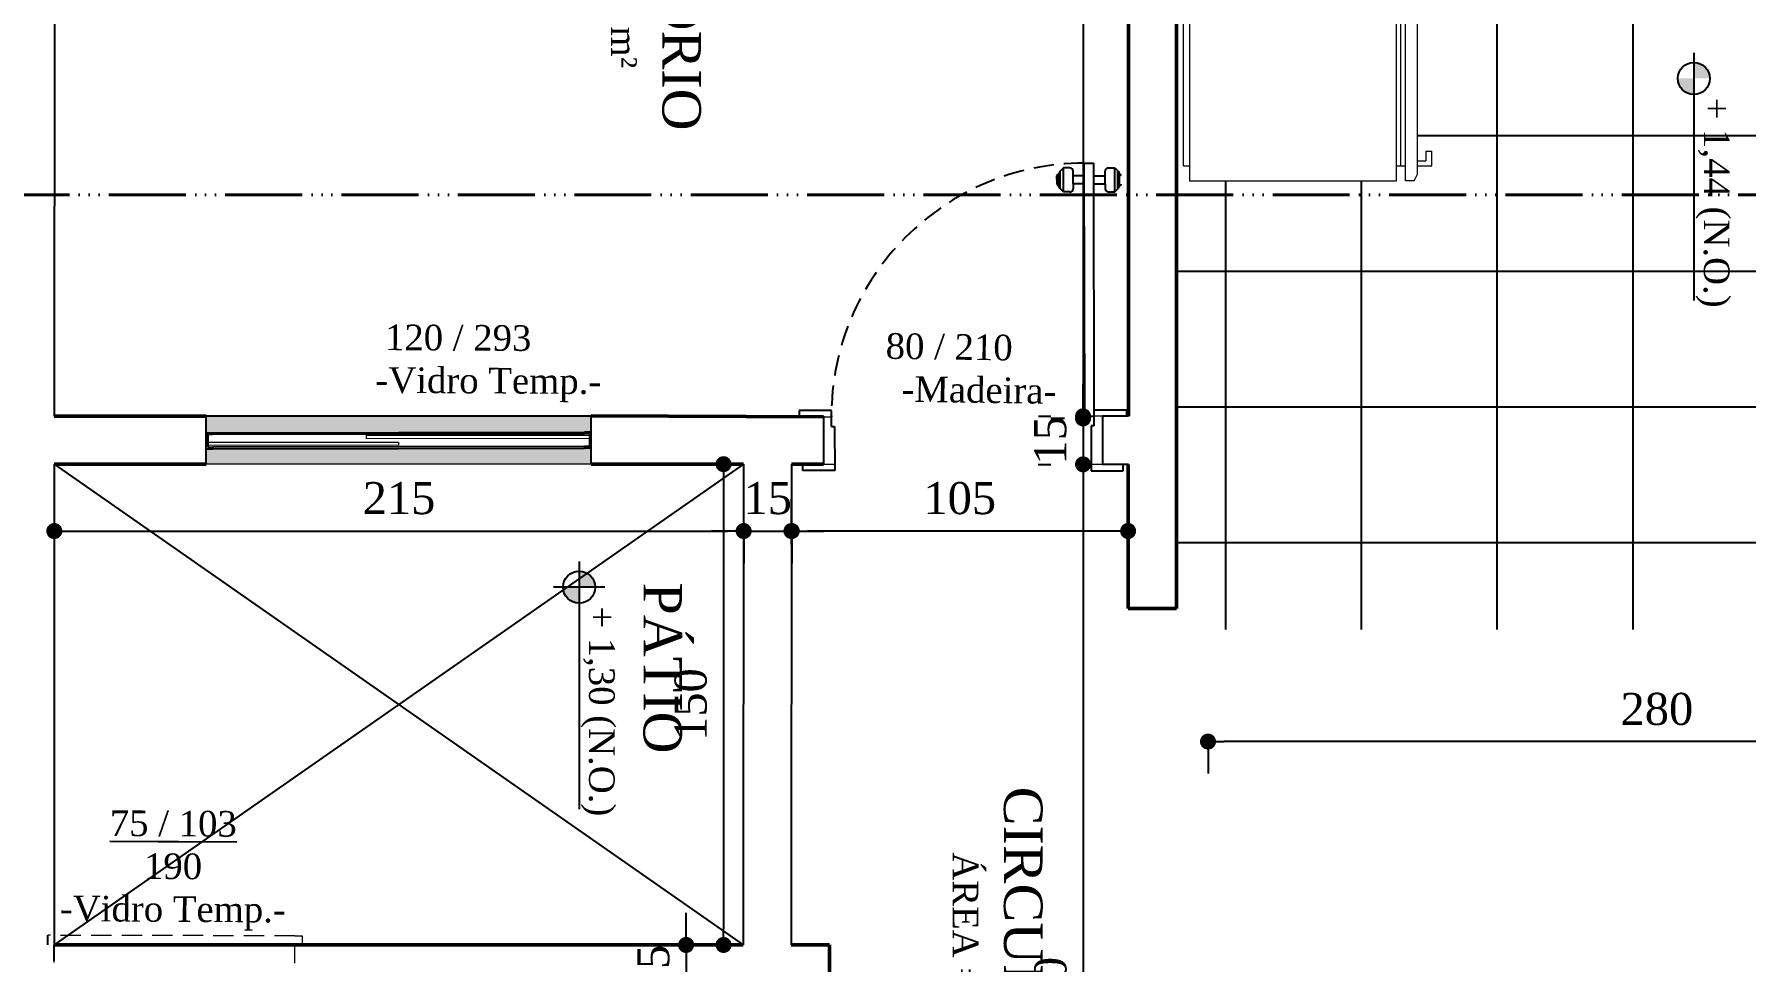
# Model space of a CAD drawing. Header units: centimetres. Extents: x -48696 to 156237, y -5617 to 29024.
# Drawn here: x -19625 to -19092, y 20099 to 20388 of the extents above; entities that cross this region are included whole.
import ezdxf

# ---------------------------------------------------------------- set-up
doc = ezdxf.new("R2010")
doc.units = ezdxf.units.CM
doc.linetypes.add('ACAD_ISO06W100', pattern=[36, 24, -3, 0, -3, 0, -3, 0, -3])
doc.linetypes.add('HIDDEN', pattern=[9.525, 6.35, -3.175])
doc.layers.add('A0 BV', color=7, linetype='Continuous', plot=False)
for name, color, linetype in [('ACESSORIOS', 2, 'Continuous'), ('Hachuria - Moveis', 1, 'Continuous'), ('Piso', 55, 'Continuous'), ('PN010', 1, 'Continuous'), ('PORTAS', 3, 'Continuous'), ('Portas-Cotas', 2, 'Continuous'), ('Portas-Projeção', 55, 'HIDDEN'), ('Projeção Janela - Viga', 1, 'HIDDEN'), ('Texto', 2, 'Continuous')]:
    doc.layers.add(name, color=color, linetype=linetype)
for name, color, linetype, lineweight in [('Corte Planta', 4, 'ACAD_ISO06W100', 40), ('Hachura', 1, 'Continuous', 9), ('Parede Baixa', 5, 'Continuous', 50), ('Pilares Sub-solo', 7, 'Continuous', 70), ('Pisos Externos', 15, 'Continuous', 9), ('Portas - Janelas', 2, 'Continuous', 20), ('Projeção Viga', 1, 'HIDDEN', 9)]:
    doc.layers.add(name, color=color, linetype=linetype, lineweight=lineweight)
doc.styles.add('Valéria', font='romantic.ttf', dxfattribs={"height": 10})
doc.dimstyles.new('Cota - 50', dxfattribs={"dimtxt": 10, "dimasz": 5, "dimexe": 10, "dimexo": 20, "dimgap": 5, "dimtad": 1, "dimtxsty": 'Valéria', "dimblk": 'DOT', "dimcen": 0, "dimclrd": 12, "dimclre": 12, "dimclrt": 2, "dimazin": 2, "dimtfac": 1, "dimtix": 1, "dimtmove": 0, "dimatfit": 3, "dimldrblk": 'DOT', "dimfxl": 1, "dimarcsym": 0})

# ---------------------------------------------------------------- blocks, each defined once
blk = doc.blocks.new('gel')
at = {"layer": 'Hachura'}
for p, q in [((33208.79, 7048.49), (33127.79, 7048.49)), ((33127.79, 7048.49), (33127.79, 6977.99)), ((33132.79, 7050.49), (33203.79, 7050.49)), ((33132.79, 7050.49), (33132.79, 7048.49)), ((33203.79, 7050.49), (33203.79, 7048.49)), ((33208.79, 7039.49), (33208.79, 7048.49)), ((33208.79, 6977.99), (33208.79, 7039.49)), ((33127.79, 6977.99), (33132.79, 6977.99)), ((33132.79, 6977.99), (33203.79, 6977.99)), ((33132.79, 6977.99), (33132.79, 6974.99)), ((33132.79, 6976.49), (33203.79, 6976.49)), ((33203.79, 6977.99), (33208.79, 6977.99)), ((33203.79, 6977.99), (33203.79, 6974.99)), ((33127.79, 6971.99), (33127.79, 6974.99)), ((33127.79, 6974.99), (33208.79, 6974.99)), ((33127.79, 6971.99), (33129.79, 6970.99)), ((33206.79, 6970.99), (33129.79, 6970.99)), ((33134.51, 6970.99), (33134.51, 6967.99)), ((33206.79, 6970.99), (33208.79, 6971.99)), ((33208.79, 6974.99), (33208.79, 6971.99)), ((33132.79, 6965.99), (33137.79, 6965.99)), ((33137.79, 6967.99), (33134.51, 6967.99)), ((33137.79, 6967.99), (33137.79, 6965.99))]:
    blk.add_line(p, q, dxfattribs=at)
blk.add_lwpolyline([(33132.81, 6970.99), (33132.79, 6968.99), (33132.79, 6965.99)], dxfattribs=at)
blk = doc.blocks.new('_Dot')
at = {"color": 0, "linetype": 'ByBlock', "lineweight": -2}
blk.add_line((-0.5, 0), (-1, 0), dxfattribs=at)
at = {"color": 0, "linetype": 'ByBlock', "const_width": 0.5}
blk.add_lwpolyline([(-0.25, 0, 1), (0.25, 0, 1)], format="xyb", close=True, dxfattribs=at)
blk = doc.blocks.new('*D964')
at = {"color": 12, "lineweight": -2, "transparency": 16777216}
for p, q in [((-19419.27, 20253.95), (-19420.45, 20253.95)), ((-19410.45, 20248.95), (-19410.45, 20108.96)), ((-19419.27, 20103.96), (-19420.45, 20103.96))]:
    blk.add_line(p, q, dxfattribs=at)
at = {"layer": 'Defpoints', "color": 0, "transparency": 16777216}
for p in [(-19399.27, 20253.95), (-19410.45, 20103.96), (-19399.27, 20103.96)]:
    blk.add_point(p, dxfattribs=at)
at = {"color": 12, "lineweight": -2, "transparency": 16777216, "xscale": 5, "yscale": 5, "zscale": 5}
for p, rotation in [((-19410.45, 20253.95), 90), ((-19410.45, 20103.96), 270)]:
    blk.add_blockref('_Dot', p, dxfattribs=dict(at, rotation=rotation))
at = {"color": 2, "transparency": 16777216, "insert": (-19420.65, 20178.95), "char_height": 10, "attachment_point": 5, "rotation": 90, "style": 'Valéria'}
blk.add_mtext('150', dxfattribs=at)
blk = doc.blocks.new('*D965')
at = {"color": 12, "lineweight": -2, "transparency": 16777216}
for p, q in [((-19422.12, 20108.95), (-19422.12, 20113.95)), ((-19424.31, 20103.95), (-19432.12, 20103.95)), ((-19422.12, 20103.95), (-19422.12, 20088.95)), ((-19419.31, 20088.95), (-19432.12, 20088.95)), ((-19422.12, 20083.95), (-19422.12, 20078.95))]:
    blk.add_line(p, q, dxfattribs=at)
at = {"layer": 'Defpoints', "color": 0, "transparency": 16777216}
for p in [(-19404.31, 20103.95), (-19422.12, 20088.95), (-19399.31, 20088.95)]:
    blk.add_point(p, dxfattribs=at)
at = {"color": 12, "lineweight": -2, "transparency": 16777216, "xscale": 5, "yscale": 5, "zscale": 5}
for p, rotation in [((-19422.12, 20103.95), 270), ((-19422.12, 20088.95), 90)]:
    blk.add_blockref('_Dot', p, dxfattribs=dict(at, rotation=rotation))
at = {"color": 2, "transparency": 16777216, "insert": (-19432.31, 20096.45), "char_height": 10, "attachment_point": 5, "rotation": 90, "style": 'Valéria'}
blk.add_mtext('15', dxfattribs=at)
blk = doc.blocks.new('*D970')
at = {"color": 12, "lineweight": -2, "transparency": 16777216}
for p, q in [((-19259.35, 20167.33), (-19259.35, 20157.41)), ((-18984.35, 20167.41), (-19254.35, 20167.41)), ((-18979.35, 20167.33), (-18979.35, 20157.41))]:
    blk.add_line(p, q, dxfattribs=at)
at = {"layer": 'Defpoints', "color": 0, "transparency": 16777216}
for p in [(-19259.35, 20187.33), (-18979.35, 20187.33), (-19259.35, 20167.41)]:
    blk.add_point(p, dxfattribs=at)
at = {"color": 12, "lineweight": -2, "transparency": 16777216, "xscale": 5, "yscale": 5, "zscale": 5, "rotation": 180}
blk.add_blockref('_Dot', (-19259.35, 20167.41), dxfattribs=at)
at = {"color": 12, "lineweight": -2, "transparency": 16777216, "xscale": 5, "yscale": 5, "zscale": 5}
blk.add_blockref('_Dot', (-18979.35, 20167.41), dxfattribs=at)
at = {"color": 2, "transparency": 16777216, "insert": (-19119.35, 20177.52), "char_height": 10, "attachment_point": 5, "style": 'Valéria'}
blk.add_mtext('280', dxfattribs=at)
blk = doc.blocks.new('*D1186')
at = {"layer": 'A0 BV', "color": 12, "lineweight": -2, "transparency": 16777216}
for p, q in [((-19304.09, 20540.21), (-19308.33, 20540.21)), ((-19298.33, 20535.21), (-19298.33, 20273.21)), ((-19304.09, 20268.21), (-19308.33, 20268.21))]:
    blk.add_line(p, q, dxfattribs=at)
at = {"layer": 'Defpoints', "color": 0, "transparency": 16777216}
for p in [(-19284.09, 20540.21), (-19298.33, 20268.21), (-19284.09, 20268.21)]:
    blk.add_point(p, dxfattribs=at)
at = {"layer": 'A0 BV', "color": 12, "lineweight": -2, "transparency": 16777216, "xscale": 5, "yscale": 5, "zscale": 5}
for p, rotation in [((-19298.33, 20540.21), 90), ((-19298.33, 20268.21), 270)]:
    blk.add_blockref('_Dot', p, dxfattribs=dict(at, rotation=rotation))
at = {"layer": 'A0 BV', "color": 2, "transparency": 16777216, "insert": (-19308.43, 20404.21), "char_height": 10, "attachment_point": 5, "rotation": 90, "style": 'Valéria'}
blk.add_mtext('272', dxfattribs=at)
blk = doc.blocks.new('*D1187')
at = {"layer": 'A0 BV', "color": 12, "lineweight": -2, "transparency": 16777216}
for p, q in [((-19298.32, 20273.89), (-19298.32, 20278.89)), ((-19312.26, 20268.89), (-19308.32, 20268.89)), ((-19298.32, 20268.89), (-19298.32, 20253.89)), ((-19312.29, 20253.89), (-19308.32, 20253.89)), ((-19298.32, 20248.89), (-19298.32, 20243.89))]:
    blk.add_line(p, q, dxfattribs=at)
at = {"layer": 'Defpoints', "color": 0, "transparency": 16777216}
for p in [(-19292.26, 20268.89), (-19298.32, 20253.89), (-19292.29, 20253.89)]:
    blk.add_point(p, dxfattribs=at)
at = {"layer": 'A0 BV', "color": 12, "lineweight": -2, "transparency": 16777216, "xscale": 5, "yscale": 5, "zscale": 5}
for p, rotation in [((-19298.32, 20268.89), 270), ((-19298.32, 20253.89), 90)]:
    blk.add_blockref('_Dot', p, dxfattribs=dict(at, rotation=rotation))
at = {"layer": 'A0 BV', "color": 2, "transparency": 16777216, "insert": (-19308.51, 20261.39), "char_height": 10, "attachment_point": 5, "rotation": 90, "style": 'Valéria'}
blk.add_mtext('15', dxfattribs=at)
blk = doc.blocks.new('*D1188')
at = {"layer": 'A0 BV', "color": 12, "lineweight": -2, "transparency": 16777216}
for p, q in [((-19312.29, 20253.89), (-19308.32, 20253.89)), ((-19298.32, 20248.89), (-19298.32, 19928.89)), ((-19303.36, 19923.89), (-19308.32, 19923.89))]:
    blk.add_line(p, q, dxfattribs=at)
at = {"layer": 'Defpoints', "color": 0, "transparency": 16777216}
for p in [(-19292.29, 20253.89), (-19298.32, 19923.89), (-19283.36, 19923.89)]:
    blk.add_point(p, dxfattribs=at)
at = {"layer": 'A0 BV', "color": 12, "lineweight": -2, "transparency": 16777216, "xscale": 5, "yscale": 5, "zscale": 5}
for p, rotation in [((-19298.32, 20253.89), 90), ((-19298.32, 19923.89), 270)]:
    blk.add_blockref('_Dot', p, dxfattribs=dict(at, rotation=rotation))
at = {"layer": 'A0 BV', "color": 2, "transparency": 16777216, "insert": (-19308.43, 20088.89), "char_height": 10, "attachment_point": 5, "rotation": 90, "style": 'Valéria'}
blk.add_mtext('330', dxfattribs=at)
blk = doc.blocks.new('*D1191')
at = {"layer": 'A0 BV', "color": 12, "lineweight": -2, "transparency": 16777216}
for p, q in [((-19389.27, 20228.92), (-19389.27, 20243.09)), ((-19284.27, 20228.89), (-19284.27, 20243.09)), ((-19289.27, 20233.09), (-19384.27, 20233.09))]:
    blk.add_line(p, q, dxfattribs=at)
at = {"layer": 'Defpoints', "color": 0, "transparency": 16777216}
for p in [(-19389.27, 20233.09), (-19389.27, 20208.92), (-19284.27, 20208.89)]:
    blk.add_point(p, dxfattribs=at)
at = {"layer": 'A0 BV', "color": 12, "lineweight": -2, "transparency": 16777216, "xscale": 5, "yscale": 5, "zscale": 5, "rotation": 180}
blk.add_blockref('_Dot', (-19389.27, 20233.09), dxfattribs=at)
at = {"layer": 'A0 BV', "color": 12, "lineweight": -2, "transparency": 16777216, "xscale": 5, "yscale": 5, "zscale": 5}
blk.add_blockref('_Dot', (-19284.27, 20233.09), dxfattribs=at)
at = {"layer": 'A0 BV', "color": 2, "transparency": 16777216, "insert": (-19336.77, 20243.29), "char_height": 10, "attachment_point": 5, "style": 'Valéria'}
blk.add_mtext('105', dxfattribs=at)
blk = doc.blocks.new('*D1192')
at = {"layer": 'A0 BV', "color": 12, "lineweight": -2, "transparency": 16777216}
for p, q in [((-19619.17, 20233.95), (-19619.17, 20223.09)), ((-19614.17, 20233.09), (-19409.17, 20233.09)), ((-19404.17, 20233.89), (-19404.17, 20223.09))]:
    blk.add_line(p, q, dxfattribs=at)
at = {"layer": 'Defpoints', "color": 0, "transparency": 16777216}
for p in [(-19619.17, 20253.95), (-19404.17, 20253.89), (-19404.17, 20233.09)]:
    blk.add_point(p, dxfattribs=at)
at = {"layer": 'A0 BV', "color": 12, "lineweight": -2, "transparency": 16777216, "xscale": 5, "yscale": 5, "zscale": 5, "rotation": 180}
blk.add_blockref('_Dot', (-19619.17, 20233.09), dxfattribs=at)
at = {"layer": 'A0 BV', "color": 12, "lineweight": -2, "transparency": 16777216, "xscale": 5, "yscale": 5, "zscale": 5}
blk.add_blockref('_Dot', (-19404.17, 20233.09), dxfattribs=at)
at = {"layer": 'A0 BV', "color": 2, "transparency": 16777216, "insert": (-19511.67, 20243.29), "char_height": 10, "attachment_point": 5, "style": 'Valéria'}
blk.add_mtext('215', dxfattribs=at)
blk = doc.blocks.new('*D1193')
at = {"layer": 'A0 BV', "color": 12, "lineweight": -2, "transparency": 16777216}
for p, q in [((-19409.17, 20233.09), (-19414.17, 20233.09)), ((-19404.17, 20233.89), (-19404.17, 20223.09)), ((-19404.17, 20233.09), (-19389.17, 20233.09)), ((-19389.17, 20233.89), (-19389.17, 20223.09)), ((-19384.17, 20233.09), (-19379.17, 20233.09))]:
    blk.add_line(p, q, dxfattribs=at)
at = {"layer": 'Defpoints', "color": 0, "transparency": 16777216}
for p in [(-19404.17, 20253.89), (-19389.17, 20253.89), (-19389.17, 20233.09)]:
    blk.add_point(p, dxfattribs=at)
at = {"layer": 'A0 BV', "color": 12, "lineweight": -2, "transparency": 16777216, "xscale": 5, "yscale": 5, "zscale": 5}
blk.add_blockref('_Dot', (-19404.17, 20233.09), dxfattribs=at)
at = {"layer": 'A0 BV', "color": 12, "lineweight": -2, "transparency": 16777216, "xscale": 5, "yscale": 5, "zscale": 5, "rotation": 180}
blk.add_blockref('_Dot', (-19389.17, 20233.09), dxfattribs=at)
at = {"layer": 'A0 BV', "color": 2, "transparency": 16777216, "insert": (-19396.67, 20243.29), "char_height": 10, "attachment_point": 5, "style": 'Valéria'}
blk.add_mtext('15', dxfattribs=at)

msp = doc.modelspace()

# ---------------------------------------------------------------- hatches: boundary and pattern name
at = {"layer": 'Piso'}
h = msp.add_hatch(dxfattribs=at)
h.set_pattern_fill('ANSI37', color=256, scale=13.333333, angle=-45)
h.set_pattern_definition([(360, (-32250.16, 3888.79), (3e-14, 42.33333), []), (90, (-32250.16, 3888.79), (-42.33333, 3e-14), [])])
h.paths.add_polyline_path([(-18939.19033, 20202.32527), (-18939.19033, 20346.37527), (-18999.09204, 20346.37527), (-18999.09204, 20480.34271), (-19049.09204, 20480.35725), (-19049.07459, 20540.35725), (-19052.02471, 20540.35725), (-19052.02471, 20471.09809), (-19060.32871, 20471.09809), (-19060.32871, 20469.02209), (-19123.64671, 20469.02209), (-19123.64671, 20471.09809), (-19131.95071, 20471.61709), (-19131.93071, 20540.38134), (-19134.25363, 20540.38202), (-19134.27108, 20480.38202), (-19269.18222, 20480.42125), (-19269.18222, 20411.94237), (-19265.16257, 20411.94237), (-19265.16257, 20416.64462), (-19195.03757, 20416.64462), (-19194.1209, 20414.81129), (-19194.1209, 20348.54985), (-19191.3709, 20348.54985), (-19191.3709, 20351.56129), (-19189.53757, 20351.56129), (-19189.53757, 20346.97796), (-19194.1209, 20346.97796), (-19194.1209, 20344.22796), (-19195.03757, 20342.39462), (-19269.18222, 20342.39462), (-19269.18222, 20202.32527)])
at = {"layer": 'Pisos Externos'}
h = msp.add_hatch(dxfattribs=at)
h.set_pattern_fill('AR-SAND', color=256, scale=0.05, angle=135.0885755)
h.set_pattern_definition([(172.5885755, (-83631.5908, 13391.5495), (-1.67100301, -1.78949214), [0, -1.9304, 0, -2.159, 0, -2.06375]), (142.5885755, (-83631.5908, 13391.5495), (-4.12219834, -0.95142842), [0, -1.0414, 0, -1.7399, 0, -0.66675]), (102.5885755, (-83630.4845, 13390.4466), (-2.80597368, 2.78716461), [0, -0.635, 0, -2.286, 0, -2.9845]), (92.5885755, (-83630.4845, 13390.4466), (-3.49070464, 1.90601143), [0, -0.3175, 0, -1.4986, 0, -1.7145])])
h.paths.add_polyline_path([(-19451.78973, 20268.95303), (-19571.78959, 20268.76751), (-19571.78186, 20263.76752), (-19569.78186, 20263.77061), (-19453.782, 20263.94994), (-19451.782, 20263.95303)])
h.paths.add_polyline_path([(-19451.77427, 20258.95304), (-19453.77427, 20258.94995), (-19569.77413, 20258.77062), (-19571.77413, 20258.76753), (-19571.7664, 20253.76753), (-19451.76654, 20253.95304)])
at = {"layer": 'Portas - Janelas'}
h = msp.add_hatch(color=256, dxfattribs=at)
edge = h.paths.add_edge_path()
edge.add_arc((-19107.81365, 20374.28519), 5, 0, 90)
edge.add_line((-19107.81365, 20379.28519), (-19107.81365, 20374.28519))
edge.add_line((-19107.81365, 20374.28519), (-19102.81365, 20374.28519))
edge = h.paths.add_edge_path()
edge.add_arc((-19107.81365, 20374.28519), 5, 180, 270)
edge.add_line((-19107.81365, 20369.28519), (-19107.81365, 20374.28519))
edge.add_line((-19107.81365, 20374.28519), (-19112.81365, 20374.28519))
h = msp.add_hatch(color=256, dxfattribs=at)
edge = h.paths.add_edge_path()
edge.add_arc((-19455.49482, 20215.58894), 5, 0, 90)
edge.add_line((-19455.49482, 20220.58894), (-19455.49482, 20215.58894))
edge.add_line((-19455.49482, 20215.58894), (-19450.49482, 20215.58894))
edge = h.paths.add_edge_path()
edge.add_arc((-19455.49482, 20215.58894), 5, 180, 270)
edge.add_line((-19455.49482, 20210.58894), (-19455.49482, 20215.58894))
edge.add_line((-19455.49482, 20215.58894), (-19460.49482, 20215.58894))

# ---------------------------------------------------------------- linework, layer by layer
at = {"color": 5}
for p, q in [((-19619.09207, 20540.31073), (-19619.17098, 20268.95304)), ((-19571.76654, 20253.97315), (-19571.76402, 20268.98404)), ((-19451.76654, 20253.95304), (-19451.76402, 20268.98404)), ((-19404.26364, 20268.89634), (-19404.26365, 20268.88907)), ((-19389.26364, 20268.89198), (-19389.26365, 20268.88907)), ((-19379.26365, 20268.88907), (-19379.26799, 20253.95304)), ((-19284.18222, 20268.88907), (-19292.28017, 20268.88907)), ((-19292.26364, 20268.8914), (-19292.268, 20253.88907)), ((-19619.17349, 20253.95304), (-19619.21711, 20103.95566)), ((-19404.26799, 20253.95304), (-19404.31161, 20103.95304)), ((-19389.26799, 20253.95304), (-19389.31161, 20103.95304)), ((-19284.18222, 20253.88907), (-19292.28017, 20253.88907)), ((-19619.22147, 20098.95304), (-19619.21711, 20103.95566))]:
    msp.add_line(p, q, dxfattribs=at)
at = {"layer": 'ACESSORIOS'}
for p, q in [((-19284.81438, 20270.90277), (-19284.81438, 20268.88907)), ((-19285.78877, 20251.90096), (-19285.78877, 20253.88907))]:
    msp.add_line(p, q, dxfattribs=at)
at = {"layer": 'Corte Planta'}
msp.add_line((-18126.17032, 20337.95322), (-21184.70429, 20337.95322), dxfattribs=at)
at = {"layer": 'Hachura'}
for points in [[(-19571.27722, 20260.7683), (-19511.77729, 20260.86028), (-19511.77574, 20259.86028)], [(-19511.77574, 20259.86028), (-19571.27567, 20259.7683)], [(-19452.27891, 20261.95226), (-19521.77882, 20261.84482), (-19521.78037, 20262.84482), (-19452.28045, 20262.95226)]]:
    msp.add_lwpolyline(points, dxfattribs=at)
at = {"layer": 'Hachuria - Moveis'}
for p, q in [((-19571.78186, 20263.76752), (-19569.78186, 20263.77061)), ((-19571.28108, 20263.26829), (-19569.78109, 20263.27061)), ((-19571.28108, 20263.26829), (-19571.2749, 20259.2683)), ((-19569.78109, 20263.27061), (-19569.78186, 20263.77061)), ((-19451.782, 20263.95303), (-19453.782, 20263.94994)), ((-19453.78122, 20263.44994), (-19453.782, 20263.94994)), ((-19452.28123, 20263.45226), (-19453.78122, 20263.44994)), ((-19452.28123, 20263.45226), (-19452.27504, 20259.45226)), ((-19571.77413, 20258.76753), (-19569.77413, 20258.77062)), ((-19571.2749, 20259.2683), (-19569.7749, 20259.27062)), ((-19569.7749, 20259.27062), (-19569.77413, 20258.77062)), ((-19452.27504, 20259.45226), (-19453.77504, 20259.44994)), ((-19453.77504, 20259.44994), (-19453.77427, 20258.94995)), ((-19451.77427, 20258.95304), (-19453.77427, 20258.94995))]:
    msp.add_line(p, q, dxfattribs=at)
for centre in [(-19107.81365, 20374.28519), (-19455.49482, 20215.58894)]:
    msp.add_circle(centre, 5, dxfattribs=at)
at = {"layer": 'Parede Baixa'}
for p, q in [((-19284.18222, 20268.88907), (-19284.18222, 20540.31073)), ((-19269.18222, 20208.88907), (-19269.18222, 20540.42125)), ((-19571.76403, 20268.95304), (-19619.17098, 20268.96683)), ((-19451.76402, 20268.98404), (-19379.26369, 20268.73001)), ((-19571.76654, 20253.97315), (-19619.17348, 20253.98693)), ((-19404.26799, 20253.95304), (-19451.76654, 20253.95304)), ((-19379.26799, 20253.95304), (-19389.26799, 20253.95304)), ((-19284.26655, 20253.88907), (-19284.26655, 20208.88907)), ((-19269.18222, 20208.88907), (-19284.26655, 20208.88907)), ((-19404.31161, 20103.95304), (-19619.22147, 20103.95304)), ((-19377.35085, 20103.95304), (-19389.31161, 20103.95304)), ((-19377.35085, 20078.95304), (-19377.35085, 20103.95304))]:
    msp.add_line(p, q, dxfattribs=at)
at = {"layer": 'Piso'}
for p, q in [((-19569.78186, 20263.77061), (-19453.782, 20263.94994)), ((-19569.78109, 20263.27061), (-19453.78122, 20263.44994)), ((-19453.77504, 20259.44994), (-19569.7749, 20259.27062)), ((-19569.77413, 20258.77062), (-19453.77427, 20258.94995)), ((-19404.26799, 20253.95304), (-19619.18965, 20103.95301)), ((-19619.17349, 20253.95304), (-19404.31161, 20103.95304))]:
    msp.add_line(p, q, dxfattribs=at)
at = {"layer": 'PN010'}
for p, q in [((-19107.81365, 20382.28519), (-19107.81365, 20305.05544)), ((-19451.76654, 20268.95304), (-19571.76654, 20268.95304)), ((-19455.49482, 20223.58894), (-19455.49482, 20146.35919)), ((-19447.49482, 20215.58894), (-19463.49482, 20215.58894))]:
    msp.add_line(p, q, dxfattribs=at)
at = {"layer": 'PORTAS', "color": 2, "linetype": 'Continuous'}
for p, q in [((-19306.44329, 20341.36332), (-19306.44786, 20343.86332)), ((-19305.59679, 20345.21843), (-19305.94878, 20344.36423)), ((-19305.94238, 20340.86424), (-19305.94878, 20344.36423)), ((-19304.45244, 20346.36697), (-19305.59679, 20345.21843)), ((-19305.44055, 20339.86516), (-19305.45061, 20345.36515)), ((-19302.45244, 20346.37063), (-19304.45244, 20346.36697)), ((-19304.43872, 20338.86699), (-19304.45244, 20346.36697)), ((-19301.44787, 20343.87247), (-19301.45062, 20345.37246)), ((-19297.94788, 20343.87887), (-19301.44787, 20343.87247)), ((-19301.4433, 20341.37247), (-19301.44787, 20343.87247)), ((-19297.95519, 20347.87886), (-19294.9552, 20347.88435)), ((-19297.8107, 20268.87899), (-19297.95519, 20347.87886)), ((-19294.8107, 20268.88448), (-19294.9552, 20347.88435)), ((-19294.94788, 20343.88436), (-19291.44789, 20343.89076)), ((-19291.44789, 20343.89076), (-19291.45063, 20345.39075)), ((-19291.44332, 20341.39076), (-19291.44789, 20343.89076)), ((-19290.45246, 20346.39258), (-19288.45247, 20346.39624)), ((-19288.43875, 20338.89625), (-19288.45247, 20346.39624)), ((-19288.45247, 20346.39624), (-19287.30392, 20345.25189)), ((-19287.44058, 20339.89808), (-19287.45064, 20345.39807)), ((-19287.30392, 20345.25189), (-19286.94881, 20344.39899)), ((-19286.94241, 20340.89899), (-19286.94881, 20344.39899)), ((-19305.58726, 20340.01133), (-19305.94238, 20340.86424)), ((-19304.43872, 20338.86699), (-19305.58726, 20340.01133)), ((-19304.50673, 20338.93475), (-19304.43897, 20339.00276)), ((-19302.43872, 20338.87065), (-19304.43872, 20338.86699)), ((-19297.9433, 20341.37887), (-19301.4433, 20341.37247)), ((-19301.4433, 20341.37247), (-19301.44056, 20339.87247)), ((-19294.94331, 20341.38436), (-19291.44332, 20341.39076)), ((-19291.44332, 20341.39076), (-19291.44057, 20339.89076)), ((-19290.43874, 20338.89259), (-19288.43875, 20338.89625)), ((-19288.37098, 20338.96427), (-19288.439, 20339.03203)), ((-19288.43875, 20338.89625), (-19287.2944, 20340.04479)), ((-19287.2944, 20340.04479), (-19286.94241, 20340.89899)), ((-19376.81422, 20270.73449), (-19386.8142, 20270.7162)), ((-19386.8142, 20270.7162), (-19386.81086, 20268.88907)), ((-19376.80508, 20265.7345), (-19376.81422, 20270.73449)), ((-19297.8107, 20268.87899), (-19294.8107, 20268.88448)), ((-19294.81436, 20270.88448), (-19284.81438, 20270.90277)), ((-19294.80521, 20265.88449), (-19294.8107, 20268.88448)), ((-19376.80508, 20265.7345), (-19375.80508, 20265.73633)), ((-19375.80508, 20265.73633), (-19375.77988, 20251.95946)), ((-19294.80521, 20265.88449), (-19295.80521, 20265.88266)), ((-19295.80521, 20265.88266), (-19295.7796, 20251.88269)), ((-19385.79226, 20253.94115), (-19385.7886, 20251.94116)), ((-19375.77988, 20251.95946), (-19385.7886, 20251.94116)), ((-19295.7796, 20251.88269), (-19285.78877, 20251.90096))]:
    msp.add_line(p, q, dxfattribs=at)
for centre, radius, start, end in [((-19305.94786, 20343.86424), 0.5, 90.1047998, 180.1047998), ((-19302.45061, 20345.37063), 1, 0.1047998, 90.1047998), ((-19290.45063, 20345.39258), 1, 90.1047998, 180.1047998), ((-19286.9479, 20343.89899), 0.5, 0.1047998, 90.1047998), ((-19305.94329, 20341.36424), 0.5, 180.1047998, 270.1047998), ((-19302.44055, 20339.87064), 1, 270.1047998, 0.1047998), ((-19290.44057, 20339.89259), 1, 180.1047998, 270.1047998), ((-19286.94332, 20341.39899), 0.5, 270.1047998, 0.1047998)]:
    msp.add_arc(centre, radius, start, end, dxfattribs=at)
at = {"layer": 'Portas - Janelas'}
for p, q in [((-19379.26369, 20268.73001), (-19376.81056, 20268.73449)), ((-19292.3107, 20268.88905), (-19294.8107, 20268.88448)), ((-19451.76654, 20253.95304), (-19571.76654, 20253.95304)), ((-19379.29227, 20253.95304), (-19375.78354, 20253.95946)), ((-19292.29241, 20253.88907), (-19295.78326, 20253.88269))]:
    msp.add_line(p, q, dxfattribs=at)
at = {"layer": 'Portas-Projeção'}
msp.add_arc((-19297.8107, 20268.87899), 79, 90.1047998, 180.1047998, dxfattribs=at)
at = {"layer": 'Projeção Janela - Viga'}
msp.add_line((-19621.18965, 20103.95725), (-19621.18328, 20106.95725), dxfattribs=at)
at = {"layer": 'Projeção Viga'}
for p, q in [((-19544.18346, 20106.7939), (-19621.18328, 20106.95725)), ((-19619.22147, 20088.95304), (-19619.18965, 20103.95301)), ((-19544.22164, 20088.79394), (-19544.18982, 20103.79391)), ((-19544.18346, 20106.7939), (-19541.9065, 20106.78907)), ((-19541.9065, 20106.78907), (-19541.9065, 20103.95304))]:
    msp.add_line(p, q, dxfattribs=at)

# ---------------------------------------------------------------- block references
at = {"layer": 'Pilares Sub-solo', "xscale": 0.9166666666666667, "yscale": 0.9166666666666667, "zscale": 0.9166666666666667, "rotation": 89.9999999999999}
msp.add_blockref('gel', (-12804.04537, -10024.74662), dxfattribs=at)

# ---------------------------------------------------------------- texts
at = {"layer": 'Portas-Cotas', "style": 'Valéria'}
for s, insert, char_height, attachment_point, rotation in [('DORMITÓRIO\\P{\\H0.6667x;ÁREA = 9,1 m²}', (-19417.49149, 20415.92961), 12, 2, 270), ('\\pxi-2.3669;120 / 293\\P\\pi0;-Vidro Temp.-', (-19483.78087, 20285.39031), 8, 5, 359.6856787), ('\\pxi-2.3669;80 / 210\\P\\pi0;-Madeira-', (-19330.69324, 20283.7119), 8, 5, 359.1985974), ('CIRCULAÇÃO\\P{\\H0.6667x;ÁREA = 3,5 m²}', (-19310.96376, 20094.41337), 12, 2, 270)]:
    msp.add_mtext(s, dxfattribs=dict(at, insert=insert, char_height=char_height, attachment_point=attachment_point, rotation=rotation))
at = {"layer": 'Portas-Cotas', "insert": (-19423.40608, 20190.3574), "char_height": 12, "width": 112.4201183, "attachment_point": 2, "rotation": 270, "style": 'Valéria'}
msp.add_mtext('PÁTIO', dxfattribs=at)
at = {"layer": 'Portas-Cotas', "insert": (-19657.03284, 20146.26638), "char_height": 8, "attachment_point": 1, "rotation": 359.6790328, "style": 'Valéria'}
msp.add_mtext_dynamic_manual_height_columns('\\pxqc;{\\L75 / 103\\P}190\\P-Vidro Temp.-', width=150, gutter_width=50, heights=[0], dxfattribs=at)
at = {"layer": 'Texto', "char_height": 8, "attachment_point": 1, "rotation": 270, "style": 'Valéria'}
for s, insert in [('+ 1,44 (N.O.)', (-19096.70714, 20368.32171)), ('+ 1,30 (N.O.)', (-19444.38831, 20209.62546))]:
    msp.add_mtext(s, dxfattribs=dict(at, insert=insert))

# ---------------------------------------------------------------- dimensions: what is measured, and where the dimension line sits
for base, p1, p2, picture, middle in [((-19410.45404, 20103.95566), (-19399.26799, 20253.95304), (-19399.26799, 20103.95566), '*D964', (-19420.64635, 20178.95435)), ((-19422.12165, 20088.95304), (-19404.31161, 20103.95304), (-19399.31161, 20088.95304), '*D965', (-19432.31396, 20096.45304))]:
    dim = msp.add_linear_dim(base=base, p1=p1, p2=p2, angle=270, dimstyle='Cota - 50')
    dim.commit()
    dim.dimension.update_dxf_attribs({"geometry": picture, "text_midpoint": middle})
dim = msp.add_linear_dim(base=(-19259.34511, 20167.40795), p1=(-18979.34511, 20187.32527), p2=(-19259.34511, 20187.32527), dimstyle='Cota - 50')
dim.commit()
dim.dimension.update_dxf_attribs({"geometry": '*D970', "text_midpoint": (-19119.34511, 20177.5189)})
at = {"layer": 'A0 BV'}
for base, p1, p2, picture, middle in [((-19298.32847, 20268.21331), (-19284.09209, 20540.21331), (-19284.09209, 20268.21331), '*D1186', (-19308.43202, 20404.21331)), ((-19298.32032, 20253.88907), (-19292.26364, 20268.8914), (-19292.29241, 20253.88907), '*D1187', (-19308.51263, 20261.39023))]:
    dim = msp.add_linear_dim(base=base, p1=p1, p2=p2, angle=270, dimstyle='Cota - 50', dxfattribs=at)
    dim.commit()
    dim.dimension.update_dxf_attribs({"geometry": picture, "text_midpoint": middle})
for base, p1, p2, picture, middle in [((-19404.1735, 20233.09382), (-19619.17349, 20253.95304), (-19404.1735, 20253.89052), '*D1192', (-19511.6735, 20243.28613)), ((-19389.1735, 20233.09382), (-19404.1735, 20253.89052), (-19389.1735, 20253.88616), '*D1193', (-19396.6735, 20243.28613)), ((-19389.26654, 20233.09382), (-19284.26655, 20208.88907), (-19389.26654, 20208.9196), '*D1191', (-19336.76655, 20243.28613))]:
    dim = msp.add_linear_dim(base=base, p1=p1, p2=p2, dimstyle='Cota - 50', dxfattribs=at)
    dim.commit()
    dim.dimension.update_dxf_attribs({"geometry": picture, "text_midpoint": middle})
dim = msp.add_linear_dim(base=(-19298.32032, 19923.88907), p1=(-19292.29241, 20253.88907), p2=(-19283.36251, 19923.88907), angle=270, dimstyle='Cota - 50', override={"dimtmove": 1}, dxfattribs=at)
dim.commit()
dim.dimension.update_dxf_attribs({"geometry": '*D1188', "text_midpoint": (-19308.43127, 20088.88907)})

doc.saveas('drawing.dxf')
